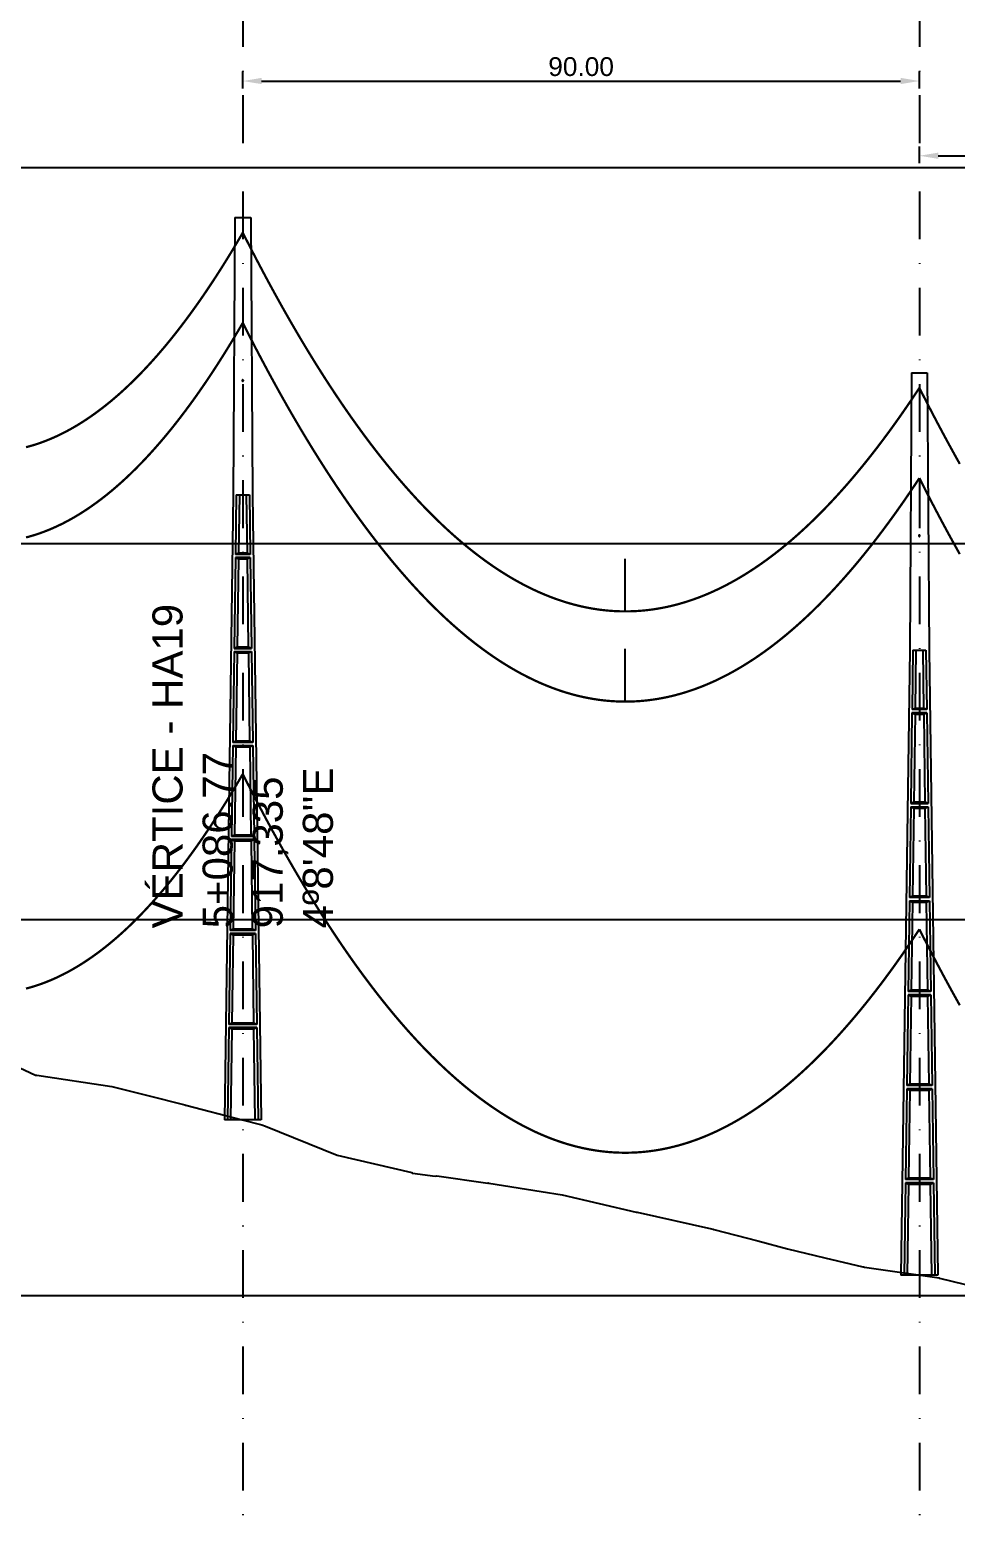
# Model space of a CAD drawing. Header units: metres. Extents: x -121 to 9872, y 3505 to 10721.
# Drawn here: x 5108.5 to 5231.8, y 9121 to 9318.3 of the extents above; entities that cross this region are included whole.
import ezdxf

# ---------------------------------------------------------------- set-up
doc = ezdxf.new("R2010")
doc.units = ezdxf.units.M
doc.header["$PDMODE"] = 2
doc.linetypes.add('DASHDOT', pattern=[25.4, 12.7, -6.35, 0, -6.35])
for name, color, linetype in [('CON-EOL- CA MAGNOLIA', 210, 'Continuous'), ('CON-EOL- PROJEÇÃO', 22, 'Continuous'), ('cotas', 7, 'Continuous'), ('Grade', 9, 'Continuous'), ('Ind.Rot', 8, 'DASHDOT'), ('Modelo_CotaTerreno_Perfil', 7, 'Continuous'), ('Perfil - Texto Geral', 7, 'Continuous'), ('POSTE DT', 7, 'Continuous')]:
    doc.layers.add(name, color=color, linetype=linetype)
doc.styles.add('Arial', font='arial.ttf')
doc.styles.get("Standard").update_dxf_attribs({"font": 'arial.ttf'})
doc.dimstyles.new('ISO-25', dxfattribs={"dimtxt": 2.5, "dimasz": 2.5, "dimexe": 1.25, "dimexo": 0.625, "dimtad": 1, "dimzin": 1, "dimtxsty": 'Standard', "dimcen": 2.5, "dimaunit": 1, "dimadec": 3, "dimazin": 3, "dimtfac": 1, "dimtmove": 0, "dimatfit": 3, "dimfxlon": 1, "dimarcsym": 0})

# ---------------------------------------------------------------- blocks, each defined once
blk = doc.blocks.new('*U1')
at = {"layer": 'POSTE DT', "extrusion": (0, 1, 0)}
for p, q in [((-3.31, 378.23), (-4.05, 262)), ((-3.31, 378.23), (3.31, 378.23)), ((3.31, 378.23), (4.06, 262)), ((-4.05, 262), (-7.72, 0)), ((-4.05, 262), (-4.05, 262)), ((-2.73, 262), (-3.08, 237.05)), ((-2.73, 262), (2.75, 262)), ((-1.42, 262), (-1.77, 237.57)), ((1.43, 262), (1.77, 237.57)), ((2.75, 262), (3.1, 237.05)), ((4.06, 262), (7.72, 0)), ((3.1, 237.05), (-3.08, 237.05)), ((-3.1, 235.74), (-3.63, 197.65)), ((3.11, 235.73), (-3.1, 235.74)), ((-1.8, 235.21), (-2.32, 198.19)), ((1.8, 235.21), (2.32, 198.19)), ((3.11, 235.73), (3.65, 197.65)), ((-3.65, 196.34), (-4.19, 158.25)), ((-2.35, 195.8), (-2.87, 158.8)), ((2.35, 195.8), (2.87, 158.8)), ((3.66, 196.34), (4.2, 158.25)), ((-4.21, 156.94), (-4.74, 118.85)), ((-2.9, 156.39), (-3.42, 119.41)), ((2.91, 156.39), (3.42, 119.41)), ((4.21, 156.94), (4.75, 118.85)), ((4.75, 118.85), (-4.74, 118.85)), ((-4.76, 117.54), (-5.29, 79.45)), ((4.77, 117.54), (-4.76, 117.54)), ((-3.46, 116.98), (-3.97, 80.02)), ((3.46, 116.98), (3.98, 80.02)), ((4.77, 117.54), (5.3, 79.45)), ((-5.31, 78.14), (-5.85, 40.06)), ((5.32, 78.14), (-5.31, 78.14)), ((5.3, 79.45), (-5.29, 79.45)), ((-4.01, 77.57), (-4.53, 40.63)), ((4.01, 77.57), (4.53, 40.63)), ((5.32, 78.14), (5.85, 40.06)), ((-5.86, 38.74), (-6.41, 0)), ((5.87, 38.74), (-5.86, 38.74)), ((5.85, 40.06), (-5.85, 40.06)), ((-4.56, 38.17), (-5.1, 0)), ((4.56, 38.17), (5.1, 0)), ((5.87, 38.74), (6.41, 0)), ((-6.41, 0), (-7.72, 0)), ((-5.1, 0), (-6.41, 0)), ((5.1, 0), (-5.1, 0)), ((6.41, 0), (5.1, 0)), ((7.72, 0), (6.41, 0))]:
    blk.add_line(p, q, dxfattribs=at)
at = {"layer": 'POSTE DT', "ltscale": 3}
for points in [[(-3.65, 196.34), (3.66, 196.34)], [(-3.63, 197.65), (3.65, 197.65)], [(-4.21, 156.94), (4.21, 156.94)], [(4.2, 158.25), (-4.19, 158.25)]]:
    blk.add_lwpolyline(points, dxfattribs=at)
at = {"layer": 'POSTE DT'}
for points, knots in [([(0.25, 309.94), (0.25, 309.93), (0.25, 309.93), (0.25, 309.92), (0.25, 309.91), (0.25, 309.9), (0.25, 309.89), (0.24, 309.85), (0.22, 309.82), (0.19, 309.77), (0.16, 309.74), (0.11, 309.71), (0.08, 309.7), (0.01, 309.68), (-0.02, 309.68), (-0.08, 309.7), (-0.11, 309.71), (-0.16, 309.74), (-0.18, 309.76), (-0.21, 309.8), (-0.22, 309.82), (-0.24, 309.85), (-0.24, 309.87), (-0.25, 309.89), (-0.25, 309.9), (-0.25, 309.92), (-0.25, 309.92), (-0.25, 309.93), (-0.25, 309.94), (-0.25, 309.95), (-0.25, 309.95), (-0.25, 309.96), (-0.25, 309.97), (-0.24, 310), (-0.23, 310.02), (-0.21, 310.07), (-0.2, 310.09), (-0.15, 310.14), (-0.13, 310.15), (-0.07, 310.18), (-0.03, 310.19), (0.03, 310.19), (0.06, 310.18), (0.12, 310.16), (0.14, 310.14), (0.18, 310.11), (0.2, 310.09), (0.21, 310.06), (0.22, 310.05), (0.23, 310.04), (0.24, 310.01), (0.24, 309.99), (0.25, 309.97), (0.25, 309.96), (0.25, 309.95), (0.25, 309.94), (0.25, 309.94), (0.25, 309.94), (0.25, 309.94)], [-54.728303, -54.728303, -54.728303, -54.728303, -54.309038, -54.309038, -53.647169, -53.647169, -52.532885, -52.532885, -48.86224, -48.86224, -45.282765, -45.282765, -41.52867, -41.52867, -37.867486, -37.867486, -34.454589, -34.454589, -31.301423, -31.301423, -28.48103, -28.48103, -26.961755, -26.961755, -25.7544, -25.7544, -25.136228, -25.136228, -24.64409, -24.64409, -24.094201, -24.094201, -23.191199, -23.191199, -20.494482, -20.494482, -17.342863, -17.342863, -13.645538, -13.645538, -9.835989, -9.835989, -6.296781, -6.296781, -3.005029, -3.005029, 0, 0, 0, 1.527594, 1.527594, 3.697216, 3.697216, 4.489727, 4.489727, 5.01438, 5.01438, 5.095313, 5.095313, 5.095313, 5.095313]), ([(-1.77, 237.57), (-1.99, 237.49), (-2.21, 237.4), (-2.64, 237.22), (-2.86, 237.14), (-3.08, 237.05)], [0, 0, 0, 0, 56.660495, 56.660495, 113.412826, 113.412826, 113.412826, 113.412826]), ([(1.77, 237.57), (1.18, 237.57), (0.59, 237.57), (-0.59, 237.57), (-1.18, 237.57), (-1.77, 237.57)], [0, 0, 0, 0, 67.306894, 67.306894, 134.614447, 134.614447, 134.614447, 134.614447]), ([(3.1, 237.05), (2.87, 237.14), (2.65, 237.23), (2.21, 237.4), (1.99, 237.49), (1.77, 237.57)], [0, 0, 0, 0, 56.738948, 56.738948, 113.38731, 113.38731, 113.38731, 113.38731]), ([(-3.1, 235.74), (-2.88, 235.65), (-2.67, 235.56), (-2.23, 235.39), (-2.02, 235.3), (-1.8, 235.21)], [0.055576, 0.055576, 0.055576, 0.055576, 56.767409, 56.767409, 113.50757, 113.50757, 113.50757, 113.50757]), ([(-1.8, 235.21), (-1.2, 235.21), (-0.6, 235.21), (0.6, 235.21), (1.2, 235.21), (1.8, 235.21)], [0, 0, 0, 0, 68.567797, 68.567797, 137.136247, 137.136247, 137.136247, 137.136247]), ([(1.8, 235.21), (2.02, 235.3), (2.24, 235.38), (2.68, 235.56), (2.89, 235.65), (3.11, 235.73)], [0, 0, 0, 0, 56.845349, 56.845349, 113.599799, 113.599799, 113.599799, 113.599799]), ([(-3.65, 196.34), (-3.43, 196.25), (-3.22, 196.16), (-2.78, 195.98), (-2.57, 195.89), (-2.35, 195.8)], [0.054307, 0.054307, 0.054307, 0.054307, 63.527131, 63.527131, 127.063246, 127.063246, 127.063246, 127.063246]), ([(-2.32, 198.19), (-2.54, 198.1), (-2.76, 198.01), (-3.2, 197.83), (-3.41, 197.74), (-3.63, 197.65)], [0, 0, 0, 0, 63.412073, 63.412073, 126.777421, 126.777421, 126.777421, 126.777421]), ([(-2.35, 195.8), (-1.57, 195.8), (-0.78, 195.8), (0.79, 195.8), (1.57, 195.8), (2.35, 195.8)], [0, 0, 0, 0, 89.585713, 89.585713, 179.17191, 179.17191, 179.17191, 179.17191]), ([(2.32, 198.19), (1.55, 198.19), (0.77, 198.19), (-0.77, 198.19), (-1.55, 198.19), (-2.32, 198.19)], [0, 0, 0, 0, 88.31008, 88.31008, 176.620652, 176.620652, 176.620652, 176.620652]), ([(3.65, 197.65), (3.43, 197.74), (3.2, 197.83), (2.76, 198.01), (2.54, 198.1), (2.32, 198.19)], [0, 0, 0, 0, 63.488119, 63.488119, 126.880939, 126.880939, 126.880939, 126.880939]), ([(2.35, 195.8), (2.57, 195.89), (2.79, 195.98), (3.23, 196.16), (3.45, 196.25), (3.66, 196.34)], [0, 0, 0, 0, 63.60246, 63.60246, 127.109696, 127.109696, 127.109696, 127.109696]), ([(-4.21, 156.94), (-3.99, 156.85), (-3.77, 156.75), (-3.34, 156.57), (-3.12, 156.48), (-2.9, 156.39)], [0.053423, 0.053423, 0.053423, 0.053423, 70.429742, 70.429742, 140.90167, 140.90167, 140.90167, 140.90167]), ([(-2.87, 158.8), (-3.09, 158.71), (-3.31, 158.62), (-3.75, 158.43), (-3.97, 158.34), (-4.19, 158.25)], [0, 0, 0, 0, 70.301707, 70.301707, 140.590947, 140.590947, 140.590947, 140.590947]), ([(-2.9, 156.39), (-1.94, 156.39), (-0.97, 156.39), (0.97, 156.39), (1.94, 156.39), (2.91, 156.39)], [0, 0, 0, 0, 110.60219, 110.60219, 221.20473, 221.20473, 221.20473, 221.20473]), ([(2.87, 158.8), (1.92, 158.8), (0.96, 158.8), (-0.96, 158.8), (-1.91, 158.8), (-2.87, 158.8)], [0, 0, 0, 0, 109.314454, 109.314454, 218.629264, 218.629264, 218.629264, 218.629264]), ([(4.2, 158.25), (3.98, 158.34), (3.76, 158.44), (3.31, 158.62), (3.09, 158.71), (2.87, 158.8)], [0, 0, 0, 0, 70.379198, 70.379198, 140.659718, 140.659718, 140.659718, 140.659718]), ([(2.91, 156.39), (3.12, 156.48), (3.34, 156.57), (3.78, 156.75), (4, 156.85), (4.21, 156.94)], [0, 0, 0, 0, 70.506649, 70.506649, 140.914701, 140.914701, 140.914701, 140.914701]), ([(-3.42, 119.41), (-3.64, 119.32), (-3.86, 119.23), (-4.3, 119.04), (-4.52, 118.95), (-4.74, 118.85)], [0, 0, 0, 0, 77.299547, 77.299547, 154.618634, 154.618634, 154.618634, 154.618634]), ([(3.42, 119.41), (2.28, 119.41), (1.14, 119.41), (-1.14, 119.41), (-2.28, 119.41), (-3.42, 119.41)], [0, 0, 0, 0, 130.319901, 130.319901, 260.640046, 260.640046, 260.640046, 260.640046]), ([(4.75, 118.85), (4.53, 118.95), (4.31, 119.04), (3.87, 119.23), (3.64, 119.32), (3.42, 119.41)], [0, 0, 0, 0, 77.381597, 77.381597, 154.66183, 154.66183, 154.66183, 154.66183]), ([(-4.76, 117.54), (-4.54, 117.45), (-4.32, 117.35), (-3.89, 117.17), (-3.67, 117.07), (-3.46, 116.98)], [0.052784, 0.052784, 0.052784, 0.052784, 77.438432, 77.438432, 154.950301, 154.950301, 154.950301, 154.950301]), ([(-3.46, 116.98), (-2.3, 116.98), (-1.15, 116.98), (1.15, 116.98), (2.31, 116.98), (3.46, 116.98)], [0, 0, 0, 0, 131.617604, 131.617604, 263.235447, 263.235447, 263.235447, 263.235447]), ([(3.46, 116.98), (3.68, 117.07), (3.89, 117.17), (4.33, 117.35), (4.55, 117.45), (4.77, 117.54)], [0, 0, 0, 0, 77.520013, 77.520013, 154.938747, 154.938747, 154.938747, 154.938747]), ([(-5.31, 78.14), (-5.09, 78.05), (-4.88, 77.95), (-4.44, 77.76), (-4.23, 77.67), (-4.01, 77.57)], [0.052308, 0.052308, 0.052308, 0.052308, 84.527725, 84.527725, 169.158824, 169.158824, 169.158824, 169.158824]), ([(-3.97, 80.02), (-4.19, 79.93), (-4.41, 79.83), (-4.85, 79.64), (-5.07, 79.55), (-5.29, 79.45)], [0, 0, 0, 0, 84.379671, 84.379671, 168.809376, 168.809376, 168.809376, 168.809376]), ([(-4.01, 77.57), (-2.67, 77.57), (-1.34, 77.57), (1.34, 77.57), (2.67, 77.57), (4.01, 77.57)], [0, 0, 0, 0, 152.632212, 152.632212, 305.264569, 305.264569, 305.264569, 305.264569]), ([(3.98, 80.02), (2.65, 80.02), (1.33, 80.02), (-1.32, 80.02), (-2.65, 80.02), (-3.97, 80.02)], [0, 0, 0, 0, 151.326157, 151.326157, 302.652465, 302.652465, 302.652465, 302.652465]), ([(5.3, 79.45), (5.08, 79.55), (4.86, 79.64), (4.42, 79.83), (4.2, 79.93), (3.98, 80.02)], [0, 0, 0, 0, 84.46863, 84.46863, 168.833721, 168.833721, 168.833721, 168.833721]), ([(4.01, 77.57), (4.23, 77.67), (4.45, 77.76), (4.88, 77.95), (5.1, 78.05), (5.32, 78.14)], [0, 0, 0, 0, 84.616316, 84.616316, 169.129178, 169.129178, 169.129178, 169.129178]), ([(-5.86, 38.74), (-5.65, 38.65), (-5.43, 38.55), (-5, 38.36), (-4.78, 38.26), (-4.56, 38.17)], [0.026524, 0.026524, 0.026524, 0.026524, 91.679563, 91.679563, 183.466041, 183.466041, 183.466041, 183.466041]), ([(-4.53, 40.63), (-4.75, 40.53), (-4.97, 40.44), (-5.41, 40.25), (-5.63, 40.15), (-5.85, 40.06)], [0, 0, 0, 0, 91.523648, 91.523648, 183.126775, 183.126775, 183.126775, 183.126775]), ([(-4.56, 38.17), (-3.04, 38.17), (-1.52, 38.17), (1.52, 38.17), (3.04, 38.17), (4.56, 38.17)], [0, 0, 0, 0, 173.646192, 173.646192, 347.292451, 347.292451, 347.292451, 347.292451]), ([(4.53, 40.63), (3.02, 40.63), (1.51, 40.63), (-1.51, 40.63), (-3.02, 40.63), (-4.53, 40.63)], [0, 0, 0, 0, 172.33304, 172.33304, 344.666151, 344.666151, 344.666151, 344.666151]), ([(5.85, 40.06), (5.63, 40.15), (5.41, 40.25), (4.97, 40.44), (4.75, 40.53), (4.53, 40.63)], [0, 0, 0, 0, 91.621326, 91.621326, 183.137324, 183.137324, 183.137324, 183.137324]), ([(4.56, 38.17), (4.78, 38.26), (5, 38.36), (5.43, 38.55), (5.65, 38.65), (5.87, 38.74)], [0, 0, 0, 0, 91.776928, 91.776928, 183.448614, 183.448614, 183.448614, 183.448614])]:
    blk.add_open_spline(points, degree=3, knots=knots, dxfattribs=at)
blk = doc.blocks.new('*D106')
at = {"layer": 'cotas', "color": 0, "lineweight": -2, "transparency": 16777216}
for p, q in [((5060.59, 9340.03), (5060.59, 9342.28)), ((5136.85, 9340.03), (5136.85, 9342.28)), ((5063.09, 9341.03), (5134.35, 9341.03))]:
    blk.add_line(p, q, dxfattribs=at)
at = {"layer": 'cotas', "color": 0, "transparency": 16777216}
for points in [[(5063.09, 9341.44), (5063.09, 9340.61), (5060.59, 9341.03)], [(5134.35, 9341.44), (5134.35, 9340.61), (5136.85, 9341.03)]]:
    blk.add_solid(points, dxfattribs=at)
at = {"layer": 'Defpoints', "color": 0, "transparency": 16777216}
for p in [(5136.85, 9341.03), (5060.59, 9309.85), (5136.85, 9293.33)]:
    blk.add_point(p, dxfattribs=at)
at = {"layer": 'cotas', "color": 0, "transparency": 16777216, "insert": (5098.72, 9342.93), "char_height": 2.5, "attachment_point": 5}
blk.add_mtext('76.25', dxfattribs=at)
blk = doc.blocks.new('*D107')
at = {"layer": 'cotas', "color": 0, "lineweight": -2, "transparency": 16777216}
for p, q in [((5136.85, 9310.5), (5136.85, 9312.75)), ((5226.85, 9310.5), (5226.85, 9312.75)), ((5139.35, 9311.5), (5224.35, 9311.5))]:
    blk.add_line(p, q, dxfattribs=at)
at = {"layer": 'cotas', "color": 0, "transparency": 16777216}
for points in [[(5139.35, 9311.92), (5139.35, 9311.09), (5136.85, 9311.5)], [(5224.35, 9311.92), (5224.35, 9311.09), (5226.85, 9311.5)]]:
    blk.add_solid(points, dxfattribs=at)
at = {"layer": 'Defpoints', "color": 0, "transparency": 16777216}
for p in [(5226.85, 9311.5), (5136.85, 9293.33), (5226.85, 9272.69)]:
    blk.add_point(p, dxfattribs=at)
at = {"layer": 'cotas', "color": 0, "transparency": 16777216, "insert": (5181.85, 9313.4), "char_height": 2.5, "attachment_point": 5}
blk.add_mtext('90.00', dxfattribs=at)
blk = doc.blocks.new('*D108')
at = {"layer": 'cotas', "color": 0, "lineweight": -2, "transparency": 16777216}
for p, q in [((5226.85, 9300.56), (5226.85, 9302.81)), ((5316.85, 9300.56), (5316.85, 9302.81)), ((5229.35, 9301.56), (5314.35, 9301.56))]:
    blk.add_line(p, q, dxfattribs=at)
at = {"layer": 'cotas', "color": 0, "transparency": 16777216}
for points in [[(5229.35, 9301.98), (5229.35, 9301.15), (5226.85, 9301.56)], [(5314.35, 9301.98), (5314.35, 9301.15), (5316.85, 9301.56)]]:
    blk.add_solid(points, dxfattribs=at)
at = {"layer": 'Defpoints', "color": 0, "transparency": 16777216}
for p in [(5316.85, 9301.56), (5226.85, 9272.69), (5316.85, 9251.88)]:
    blk.add_point(p, dxfattribs=at)
at = {"layer": 'cotas', "color": 0, "transparency": 16777216, "insert": (5271.85, 9303.46), "char_height": 2.5, "attachment_point": 5}
blk.add_mtext('90.00', dxfattribs=at)

msp = doc.modelspace()

# ---------------------------------------------------------------- linework, layer by layer
at = {"layer": 'CON-EOL- CA MAGNOLIA'}
for p, q in [((5187.731, 9240.965), (5187.731, 9247.966)), ((5187.731, 9228.966), (5187.731, 9235.966)), ((5187.731, 9228.965), (5187.731, 9235.965))]:
    msp.add_line(p, q, dxfattribs=at)
at = {"layer": 'CON-EOL- CA MAGNOLIA', "const_width": 0.3}
for points in [[(5108.016, 9262.799), (5108.395, 9262.9), (5108.775, 9263.008), (5109.154, 9263.124), (5109.533, 9263.246), (5109.913, 9263.376), (5110.292, 9263.514), (5110.672, 9263.658), (5111.051, 9263.81), (5111.43, 9263.969), (5111.81, 9264.136), (5112.189, 9264.31), (5112.568, 9264.491), (5112.948, 9264.679), (5113.327, 9264.875), (5113.707, 9265.078), (5114.086, 9265.289), (5114.465, 9265.506), (5114.845, 9265.731), (5115.224, 9265.963), (5115.603, 9266.203), (5115.983, 9266.45), (5116.362, 9266.704), (5116.741, 9266.966), (5117.121, 9267.235), (5117.5, 9267.511), (5117.88, 9267.794), (5118.259, 9268.085), (5118.638, 9268.383), (5119.018, 9268.689), (5119.397, 9269.001), (5119.776, 9269.322), (5120.156, 9269.649), (5120.535, 9269.984), (5120.915, 9270.326), (5121.294, 9270.675), (5121.673, 9271.032), (5122.053, 9271.396), (5122.432, 9271.767), (5122.811, 9272.146), (5123.191, 9272.532), (5123.57, 9272.926), (5123.949, 9273.326), (5124.329, 9273.735), (5124.708, 9274.15), (5125.088, 9274.573), (5125.467, 9275.003), (5125.846, 9275.44), (5126.226, 9275.885), (5126.605, 9276.337), (5126.984, 9276.797), (5127.364, 9277.264), (5127.743, 9277.738), (5128.123, 9278.219), (5128.502, 9278.708), (5128.881, 9279.204), (5129.261, 9279.708), (5129.64, 9280.219), (5130.019, 9280.738), (5130.399, 9281.263), (5130.778, 9281.796), (5131.157, 9282.337), (5131.537, 9282.885), (5131.916, 9283.44), (5132.296, 9284.003), (5132.675, 9284.573), (5133.054, 9285.15), (5133.434, 9285.735), (5133.813, 9286.327), (5134.192, 9286.926), (5134.572, 9287.533), (5134.951, 9288.147), (5135.331, 9288.769), (5135.71, 9289.398), (5136.089, 9290.035), (5136.469, 9290.679), (5136.848, 9291.33)], [(5136.848, 9291.33), (5137.296, 9290.445), (5137.744, 9289.567), (5138.191, 9288.698), (5138.639, 9287.836), (5139.087, 9286.983), (5139.535, 9286.137), (5139.982, 9285.299), (5140.43, 9284.469), (5140.878, 9283.647), (5141.326, 9282.833), (5141.773, 9282.027), (5142.221, 9281.229), (5142.669, 9280.438), (5143.117, 9279.656), (5143.564, 9278.881), (5144.012, 9278.115), (5144.46, 9277.356), (5144.908, 9276.605), (5145.355, 9275.862), (5145.803, 9275.127), (5146.251, 9274.399), (5146.699, 9273.68), (5147.147, 9272.968), (5147.594, 9272.265), (5148.042, 9271.569), (5148.49, 9270.881), (5148.938, 9270.201), (5149.385, 9269.529), (5149.833, 9268.864), (5150.281, 9268.208), (5150.729, 9267.559), (5151.176, 9266.918), (5151.624, 9266.285), (5152.072, 9265.66), (5152.52, 9265.043), (5152.967, 9264.434), (5153.415, 9263.832), (5153.863, 9263.238), (5154.311, 9262.653), (5154.758, 9262.075), (5155.206, 9261.504), (5155.654, 9260.942), (5156.102, 9260.388), (5156.549, 9259.841), (5156.997, 9259.302), (5157.445, 9258.771), (5157.893, 9258.248), (5158.341, 9257.733), (5158.788, 9257.225), (5159.236, 9256.725), (5159.684, 9256.234), (5160.132, 9255.749), (5160.579, 9255.273), (5161.027, 9254.805), (5161.475, 9254.344), (5161.923, 9253.891), (5162.37, 9253.446), (5162.818, 9253.009), (5163.266, 9252.58), (5163.714, 9252.158), (5164.161, 9251.745), (5164.609, 9251.339), (5165.057, 9250.941), (5165.505, 9250.55), (5165.952, 9250.168), (5166.4, 9249.793), (5166.848, 9249.426), (5167.296, 9249.067), (5167.744, 9248.716), (5168.191, 9248.372), (5168.639, 9248.037), (5169.087, 9247.709), (5169.535, 9247.388), (5169.982, 9247.076), (5170.43, 9246.772), (5170.878, 9246.475), (5171.326, 9246.186), (5171.773, 9245.905), (5172.221, 9245.631), (5172.669, 9245.366), (5173.117, 9245.108), (5173.564, 9244.858), (5174.012, 9244.616), (5174.46, 9244.381), (5174.908, 9244.155), (5175.355, 9243.936), (5175.803, 9243.725), (5176.251, 9243.521), (5176.699, 9243.326), (5177.147, 9243.138), (5177.594, 9242.958), (5178.042, 9242.786), (5178.49, 9242.622), (5178.938, 9242.465), (5179.385, 9242.316), (5179.833, 9242.175), (5180.281, 9242.042), (5180.729, 9241.916), (5181.176, 9241.799), (5181.624, 9241.689), (5182.072, 9241.586), (5182.52, 9241.492), (5182.967, 9241.406), (5183.415, 9241.327), (5183.863, 9241.256), (5184.311, 9241.192), (5184.758, 9241.137), (5185.206, 9241.089), (5185.654, 9241.049), (5186.102, 9241.017), (5186.549, 9240.993), (5186.997, 9240.976), (5187.445, 9240.967), (5187.893, 9240.966), (5188.341, 9240.973), (5188.788, 9240.987), (5189.236, 9241.009), (5189.684, 9241.039), (5190.132, 9241.077), (5190.579, 9241.123), (5191.027, 9241.176), (5191.475, 9241.237), (5191.923, 9241.306), (5192.37, 9241.383), (5192.818, 9241.467), (5193.266, 9241.559), (5193.714, 9241.659), (5194.161, 9241.767), (5194.609, 9241.883), (5195.057, 9242.006), (5195.505, 9242.137), (5195.952, 9242.276), (5196.4, 9242.423), (5196.848, 9242.577), (5197.296, 9242.739), (5197.744, 9242.909), (5198.191, 9243.087), (5198.639, 9243.273), (5199.087, 9243.466), (5199.535, 9243.667), (5199.982, 9243.876), (5200.43, 9244.093), (5200.878, 9244.317), (5201.326, 9244.549), (5201.773, 9244.79), (5202.221, 9245.037), (5202.669, 9245.293), (5203.117, 9245.556), (5203.564, 9245.827), (5204.012, 9246.107), (5204.46, 9246.393), (5204.908, 9246.688), (5205.355, 9246.99), (5205.803, 9247.3), (5206.251, 9247.618), (5206.699, 9247.944), (5207.147, 9248.278), (5207.594, 9248.619), (5208.042, 9248.968), (5208.49, 9249.325), (5208.938, 9249.69), (5209.385, 9250.062), (5209.833, 9250.442), (5210.281, 9250.831), (5210.729, 9251.227), (5211.176, 9251.63), (5211.624, 9252.042), (5212.072, 9252.461), (5212.52, 9252.888), (5212.967, 9253.323), (5213.415, 9253.766), (5213.863, 9254.217), (5214.311, 9254.675), (5214.758, 9255.141), (5215.206, 9255.616), (5215.654, 9256.097), (5216.102, 9256.587), (5216.549, 9257.085), (5216.997, 9257.59), (5217.445, 9258.103), (5217.893, 9258.624), (5218.341, 9259.153), (5218.788, 9259.69), (5219.236, 9260.234), (5219.684, 9260.786), (5220.132, 9261.346), (5220.579, 9261.915), (5221.027, 9262.49), (5221.475, 9263.074), (5221.923, 9263.665), (5222.37, 9264.265), (5222.818, 9264.872), (5223.266, 9265.487), (5223.714, 9266.11), (5224.161, 9266.741), (5224.609, 9267.379), (5225.057, 9268.026), (5225.505, 9268.68), (5225.952, 9269.342), (5226.4, 9270.012), (5226.848, 9270.69)], [(5108.016, 9250.799), (5108.395, 9250.9), (5108.775, 9251.008), (5109.154, 9251.124), (5109.533, 9251.246), (5109.913, 9251.376), (5110.292, 9251.514), (5110.672, 9251.658), (5111.051, 9251.81), (5111.43, 9251.969), (5111.81, 9252.136), (5112.189, 9252.31), (5112.568, 9252.491), (5112.948, 9252.679), (5113.327, 9252.875), (5113.707, 9253.078), (5114.086, 9253.289), (5114.465, 9253.506), (5114.845, 9253.731), (5115.224, 9253.963), (5115.603, 9254.203), (5115.983, 9254.45), (5116.362, 9254.704), (5116.741, 9254.966), (5117.121, 9255.235), (5117.5, 9255.511), (5117.88, 9255.794), (5118.259, 9256.085), (5118.638, 9256.383), (5119.018, 9256.689), (5119.397, 9257.001), (5119.776, 9257.322), (5120.156, 9257.649), (5120.535, 9257.984), (5120.915, 9258.326), (5121.294, 9258.675), (5121.673, 9259.032), (5122.053, 9259.396), (5122.432, 9259.767), (5122.811, 9260.146), (5123.191, 9260.532), (5123.57, 9260.926), (5123.949, 9261.326), (5124.329, 9261.734), (5124.708, 9262.15), (5125.088, 9262.573), (5125.467, 9263.003), (5125.846, 9263.44), (5126.226, 9263.885), (5126.605, 9264.337), (5126.984, 9264.797), (5127.364, 9265.264), (5127.743, 9265.738), (5128.123, 9266.219), (5128.502, 9266.708), (5128.881, 9267.205), (5129.261, 9267.708), (5129.64, 9268.219), (5130.019, 9268.738), (5130.399, 9269.263), (5130.778, 9269.796), (5131.157, 9270.337), (5131.537, 9270.885), (5131.916, 9271.44), (5132.296, 9272.003), (5132.675, 9272.573), (5133.054, 9273.15), (5133.434, 9273.735), (5133.813, 9274.327), (5134.192, 9274.926), (5134.572, 9275.533), (5134.951, 9276.148), (5135.331, 9276.769), (5135.71, 9277.398), (5136.089, 9278.035), (5136.469, 9278.679), (5136.848, 9279.33)], [(5108.016, 9250.799), (5108.395, 9250.9), (5108.775, 9251.008), (5109.154, 9251.124), (5109.533, 9251.246), (5109.913, 9251.376), (5110.292, 9251.514), (5110.672, 9251.658), (5111.051, 9251.81), (5111.43, 9251.969), (5111.81, 9252.136), (5112.189, 9252.31), (5112.568, 9252.491), (5112.948, 9252.679), (5113.327, 9252.875), (5113.707, 9253.078), (5114.086, 9253.289), (5114.465, 9253.506), (5114.845, 9253.731), (5115.224, 9253.963), (5115.603, 9254.203), (5115.983, 9254.45), (5116.362, 9254.704), (5116.741, 9254.966), (5117.121, 9255.235), (5117.5, 9255.511), (5117.88, 9255.794), (5118.259, 9256.085), (5118.638, 9256.383), (5119.018, 9256.689), (5119.397, 9257.001), (5119.776, 9257.322), (5120.156, 9257.649), (5120.535, 9257.984), (5120.915, 9258.326), (5121.294, 9258.675), (5121.673, 9259.032), (5122.053, 9259.396), (5122.432, 9259.767), (5122.811, 9260.146), (5123.191, 9260.532), (5123.57, 9260.926), (5123.949, 9261.326), (5124.329, 9261.735), (5124.708, 9262.15), (5125.088, 9262.573), (5125.467, 9263.003), (5125.846, 9263.44), (5126.226, 9263.885), (5126.605, 9264.337), (5126.984, 9264.797), (5127.364, 9265.264), (5127.743, 9265.738), (5128.123, 9266.219), (5128.502, 9266.708), (5128.881, 9267.204), (5129.261, 9267.708), (5129.64, 9268.219), (5130.019, 9268.738), (5130.399, 9269.263), (5130.778, 9269.796), (5131.157, 9270.337), (5131.537, 9270.885), (5131.916, 9271.44), (5132.296, 9272.003), (5132.675, 9272.573), (5133.054, 9273.15), (5133.434, 9273.735), (5133.813, 9274.327), (5134.192, 9274.926), (5134.572, 9275.533), (5134.951, 9276.147), (5135.331, 9276.769), (5135.71, 9277.398), (5136.089, 9278.035), (5136.469, 9278.679), (5136.848, 9279.33)], [(5136.848, 9279.33), (5137.296, 9278.445), (5137.744, 9277.567), (5138.191, 9276.698), (5138.639, 9275.836), (5139.087, 9274.983), (5139.535, 9274.137), (5139.982, 9273.299), (5140.43, 9272.469), (5140.878, 9271.647), (5141.326, 9270.833), (5141.773, 9270.027), (5142.221, 9269.229), (5142.669, 9268.438), (5143.117, 9267.656), (5143.564, 9266.881), (5144.012, 9266.115), (5144.46, 9265.356), (5144.908, 9264.605), (5145.355, 9263.862), (5145.803, 9263.127), (5146.251, 9262.399), (5146.699, 9261.68), (5147.147, 9260.968), (5147.594, 9260.265), (5148.042, 9259.569), (5148.49, 9258.881), (5148.938, 9258.201), (5149.385, 9257.529), (5149.833, 9256.864), (5150.281, 9256.208), (5150.729, 9255.559), (5151.176, 9254.918), (5151.624, 9254.285), (5152.072, 9253.66), (5152.52, 9253.043), (5152.967, 9252.434), (5153.415, 9251.832), (5153.863, 9251.239), (5154.311, 9250.653), (5154.758, 9250.075), (5155.206, 9249.504), (5155.654, 9248.942), (5156.102, 9248.388), (5156.549, 9247.841), (5156.997, 9247.302), (5157.445, 9246.771), (5157.893, 9246.248), (5158.341, 9245.733), (5158.788, 9245.225), (5159.236, 9244.725), (5159.684, 9244.234), (5160.132, 9243.749), (5160.579, 9243.273), (5161.027, 9242.805), (5161.475, 9242.344), (5161.923, 9241.891), (5162.37, 9241.446), (5162.818, 9241.009), (5163.266, 9240.58), (5163.714, 9240.158), (5164.161, 9239.745), (5164.609, 9239.339), (5165.057, 9238.941), (5165.505, 9238.55), (5165.952, 9238.168), (5166.4, 9237.793), (5166.848, 9237.426), (5167.296, 9237.067), (5167.744, 9236.716), (5168.191, 9236.372), (5168.639, 9236.037), (5169.087, 9235.709), (5169.535, 9235.388), (5169.982, 9235.076), (5170.43, 9234.772), (5170.878, 9234.475), (5171.326, 9234.186), (5171.773, 9233.905), (5172.221, 9233.631), (5172.669, 9233.366), (5173.117, 9233.108), (5173.564, 9232.858), (5174.012, 9232.616), (5174.46, 9232.381), (5174.908, 9232.155), (5175.355, 9231.936), (5175.803, 9231.725), (5176.251, 9231.521), (5176.699, 9231.326), (5177.147, 9231.138), (5177.594, 9230.958), (5178.042, 9230.786), (5178.49, 9230.622), (5178.938, 9230.465), (5179.385, 9230.316), (5179.833, 9230.175), (5180.281, 9230.042), (5180.729, 9229.916), (5181.176, 9229.799), (5181.624, 9229.689), (5182.072, 9229.587), (5182.52, 9229.492), (5182.967, 9229.406), (5183.415, 9229.327), (5183.863, 9229.256), (5184.311, 9229.192), (5184.758, 9229.137), (5185.206, 9229.089), (5185.654, 9229.049), (5186.102, 9229.017), (5186.549, 9228.993), (5186.997, 9228.976), (5187.445, 9228.967), (5187.893, 9228.966), (5188.341, 9228.973), (5188.788, 9228.987), (5189.236, 9229.009), (5189.684, 9229.039), (5190.132, 9229.077), (5190.579, 9229.123), (5191.027, 9229.176), (5191.475, 9229.237), (5191.923, 9229.306), (5192.37, 9229.383), (5192.818, 9229.467), (5193.266, 9229.559), (5193.714, 9229.659), (5194.161, 9229.767), (5194.609, 9229.883), (5195.057, 9230.006), (5195.505, 9230.137), (5195.952, 9230.276), (5196.4, 9230.423), (5196.848, 9230.577), (5197.296, 9230.739), (5197.744, 9230.909), (5198.191, 9231.087), (5198.639, 9231.273), (5199.087, 9231.466), (5199.535, 9231.667), (5199.982, 9231.876), (5200.43, 9232.093), (5200.878, 9232.317), (5201.326, 9232.549), (5201.773, 9232.789), (5202.221, 9233.037), (5202.669, 9233.293), (5203.117, 9233.556), (5203.564, 9233.828), (5204.012, 9234.107), (5204.46, 9234.393), (5204.908, 9234.688), (5205.355, 9234.99), (5205.803, 9235.3), (5206.251, 9235.618), (5206.699, 9235.944), (5207.147, 9236.278), (5207.594, 9236.619), (5208.042, 9236.968), (5208.49, 9237.325), (5208.938, 9237.69), (5209.385, 9238.062), (5209.833, 9238.443), (5210.281, 9238.831), (5210.729, 9239.227), (5211.176, 9239.63), (5211.624, 9240.042), (5212.072, 9240.461), (5212.52, 9240.888), (5212.967, 9241.323), (5213.415, 9241.766), (5213.863, 9242.217), (5214.311, 9242.675), (5214.758, 9243.141), (5215.206, 9243.616), (5215.654, 9244.097), (5216.102, 9244.587), (5216.549, 9245.085), (5216.997, 9245.59), (5217.445, 9246.103), (5217.893, 9246.624), (5218.341, 9247.153), (5218.788, 9247.69), (5219.236, 9248.234), (5219.684, 9248.786), (5220.132, 9249.346), (5220.579, 9249.914), (5221.027, 9250.49), (5221.475, 9251.074), (5221.923, 9251.665), (5222.37, 9252.265), (5222.818, 9252.872), (5223.266, 9253.487), (5223.714, 9254.11), (5224.161, 9254.741), (5224.609, 9255.379), (5225.057, 9256.026), (5225.505, 9256.68), (5225.952, 9257.342), (5226.4, 9258.012), (5226.848, 9258.69)], [(5136.848, 9279.33), (5137.296, 9278.445), (5137.744, 9277.567), (5138.191, 9276.698), (5138.639, 9275.836), (5139.087, 9274.983), (5139.535, 9274.137), (5139.982, 9273.299), (5140.43, 9272.469), (5140.878, 9271.647), (5141.326, 9270.833), (5141.773, 9270.027), (5142.221, 9269.229), (5142.669, 9268.438), (5143.117, 9267.656), (5143.564, 9266.881), (5144.012, 9266.115), (5144.46, 9265.356), (5144.908, 9264.605), (5145.355, 9263.862), (5145.803, 9263.127), (5146.251, 9262.399), (5146.699, 9261.68), (5147.147, 9260.968), (5147.594, 9260.265), (5148.042, 9259.569), (5148.49, 9258.881), (5148.938, 9258.201), (5149.385, 9257.529), (5149.833, 9256.864), (5150.281, 9256.208), (5150.729, 9255.559), (5151.176, 9254.918), (5151.624, 9254.285), (5152.072, 9253.66), (5152.52, 9253.043), (5152.967, 9252.434), (5153.415, 9251.832), (5153.863, 9251.238), (5154.311, 9250.653), (5154.758, 9250.075), (5155.206, 9249.504), (5155.654, 9248.942), (5156.102, 9248.388), (5156.549, 9247.841), (5156.997, 9247.302), (5157.445, 9246.771), (5157.893, 9246.248), (5158.341, 9245.733), (5158.788, 9245.225), (5159.236, 9244.725), (5159.684, 9244.233), (5160.132, 9243.749), (5160.579, 9243.273), (5161.027, 9242.805), (5161.475, 9242.344), (5161.923, 9241.891), (5162.37, 9241.446), (5162.818, 9241.009), (5163.266, 9240.58), (5163.714, 9240.158), (5164.161, 9239.745), (5164.609, 9239.339), (5165.057, 9238.941), (5165.505, 9238.55), (5165.952, 9238.168), (5166.4, 9237.793), (5166.848, 9237.426), (5167.296, 9237.067), (5167.744, 9236.716), (5168.191, 9236.372), (5168.639, 9236.037), (5169.087, 9235.709), (5169.535, 9235.388), (5169.982, 9235.076), (5170.43, 9234.772), (5170.878, 9234.475), (5171.326, 9234.186), (5171.773, 9233.905), (5172.221, 9233.631), (5172.669, 9233.366), (5173.117, 9233.108), (5173.564, 9232.858), (5174.012, 9232.616), (5174.46, 9232.381), (5174.908, 9232.155), (5175.355, 9231.936), (5175.803, 9231.725), (5176.251, 9231.521), (5176.699, 9231.326), (5177.147, 9231.138), (5177.594, 9230.958), (5178.042, 9230.786), (5178.49, 9230.622), (5178.938, 9230.465), (5179.385, 9230.316), (5179.833, 9230.175), (5180.281, 9230.042), (5180.729, 9229.916), (5181.176, 9229.799), (5181.624, 9229.689), (5182.072, 9229.586), (5182.52, 9229.492), (5182.967, 9229.406), (5183.415, 9229.327), (5183.863, 9229.256), (5184.311, 9229.192), (5184.758, 9229.137), (5185.206, 9229.089), (5185.654, 9229.049), (5186.102, 9229.017), (5186.549, 9228.993), (5186.997, 9228.976), (5187.445, 9228.967), (5187.893, 9228.966), (5188.341, 9228.973), (5188.788, 9228.987), (5189.236, 9229.009), (5189.684, 9229.039), (5190.132, 9229.077), (5190.579, 9229.123), (5191.027, 9229.176), (5191.475, 9229.237), (5191.923, 9229.306), (5192.37, 9229.383), (5192.818, 9229.467), (5193.266, 9229.559), (5193.714, 9229.659), (5194.161, 9229.767), (5194.609, 9229.883), (5195.057, 9230.006), (5195.505, 9230.137), (5195.952, 9230.276), (5196.4, 9230.423), (5196.848, 9230.577), (5197.296, 9230.739), (5197.744, 9230.909), (5198.191, 9231.087), (5198.639, 9231.273), (5199.087, 9231.466), (5199.535, 9231.667), (5199.982, 9231.876), (5200.43, 9232.093), (5200.878, 9232.317), (5201.326, 9232.549), (5201.773, 9232.79), (5202.221, 9233.037), (5202.669, 9233.293), (5203.117, 9233.556), (5203.564, 9233.827), (5204.012, 9234.107), (5204.46, 9234.393), (5204.908, 9234.688), (5205.355, 9234.99), (5205.803, 9235.3), (5206.251, 9235.618), (5206.699, 9235.944), (5207.147, 9236.278), (5207.594, 9236.619), (5208.042, 9236.968), (5208.49, 9237.325), (5208.938, 9237.69), (5209.385, 9238.062), (5209.833, 9238.442), (5210.281, 9238.831), (5210.729, 9239.227), (5211.176, 9239.63), (5211.624, 9240.042), (5212.072, 9240.461), (5212.52, 9240.888), (5212.967, 9241.323), (5213.415, 9241.766), (5213.863, 9242.217), (5214.311, 9242.675), (5214.758, 9243.141), (5215.206, 9243.615), (5215.654, 9244.097), (5216.102, 9244.587), (5216.549, 9245.085), (5216.997, 9245.59), (5217.445, 9246.103), (5217.893, 9246.624), (5218.341, 9247.153), (5218.788, 9247.69), (5219.236, 9248.234), (5219.684, 9248.786), (5220.132, 9249.346), (5220.579, 9249.915), (5221.027, 9250.49), (5221.475, 9251.074), (5221.923, 9251.665), (5222.37, 9252.265), (5222.818, 9252.872), (5223.266, 9253.487), (5223.714, 9254.11), (5224.161, 9254.741), (5224.609, 9255.379), (5225.057, 9256.026), (5225.505, 9256.68), (5225.952, 9257.342), (5226.4, 9258.012), (5226.848, 9258.69)], [(5226.848, 9270.69), (5227.296, 9269.804), (5227.744, 9268.926), (5228.191, 9268.055), (5228.639, 9267.193), (5229.087, 9266.338), (5229.535, 9265.492), (5229.982, 9264.653), (5230.43, 9263.823), (5230.878, 9263), (5231.326, 9262.185), (5231.773, 9261.378), (5232.221, 9260.578)], [(5226.848, 9258.69), (5227.296, 9257.804), (5227.744, 9256.926), (5228.191, 9256.055), (5228.639, 9255.193), (5229.087, 9254.338), (5229.535, 9253.492), (5229.982, 9252.653), (5230.43, 9251.822), (5230.878, 9251), (5231.326, 9250.185), (5231.773, 9249.378), (5232.221, 9248.579)], [(5226.848, 9258.69), (5227.296, 9257.804), (5227.744, 9256.926), (5228.191, 9256.055), (5228.639, 9255.193), (5229.087, 9254.338), (5229.535, 9253.492), (5229.982, 9252.653), (5230.43, 9251.823), (5230.878, 9251), (5231.326, 9250.185), (5231.773, 9249.378), (5232.221, 9248.578)]]:
    msp.add_lwpolyline(points, dxfattribs=at)
at = {"layer": 'CON-EOL- PROJEÇÃO', "const_width": 0.3}
for points in [[(5108.016, 9190.799), (5108.395, 9190.9), (5108.775, 9191.008), (5109.154, 9191.124), (5109.533, 9191.246), (5109.913, 9191.376), (5110.292, 9191.514), (5110.672, 9191.658), (5111.051, 9191.81), (5111.43, 9191.969), (5111.81, 9192.136), (5112.189, 9192.31), (5112.568, 9192.491), (5112.948, 9192.679), (5113.327, 9192.875), (5113.707, 9193.078), (5114.086, 9193.289), (5114.465, 9193.506), (5114.845, 9193.731), (5115.224, 9193.963), (5115.603, 9194.203), (5115.983, 9194.45), (5116.362, 9194.704), (5116.741, 9194.966), (5117.121, 9195.235), (5117.5, 9195.511), (5117.88, 9195.794), (5118.259, 9196.085), (5118.638, 9196.383), (5119.018, 9196.689), (5119.397, 9197.002), (5119.776, 9197.322), (5120.156, 9197.649), (5120.535, 9197.984), (5120.915, 9198.326), (5121.294, 9198.675), (5121.673, 9199.032), (5122.053, 9199.396), (5122.432, 9199.767), (5122.811, 9200.146), (5123.191, 9200.532), (5123.57, 9200.926), (5123.949, 9201.326), (5124.329, 9201.735), (5124.708, 9202.15), (5125.088, 9202.573), (5125.467, 9203.003), (5125.846, 9203.44), (5126.226, 9203.885), (5126.605, 9204.337), (5126.984, 9204.797), (5127.364, 9205.264), (5127.743, 9205.738), (5128.123, 9206.219), (5128.502, 9206.708), (5128.881, 9207.205), (5129.261, 9207.708), (5129.64, 9208.219), (5130.019, 9208.738), (5130.399, 9209.263), (5130.778, 9209.796), (5131.157, 9210.337), (5131.537, 9210.885), (5131.916, 9211.44), (5132.296, 9212.003), (5132.675, 9212.573), (5133.054, 9213.15), (5133.434, 9213.735), (5133.813, 9214.327), (5134.192, 9214.926), (5134.572, 9215.533), (5134.951, 9216.147), (5135.331, 9216.769), (5135.71, 9217.398), (5136.089, 9218.035), (5136.469, 9218.679), (5136.848, 9219.33)], [(5136.848, 9219.33), (5137.296, 9218.445), (5137.744, 9217.567), (5138.191, 9216.698), (5138.639, 9215.836), (5139.087, 9214.983), (5139.535, 9214.137), (5139.982, 9213.299), (5140.43, 9212.469), (5140.878, 9211.647), (5141.326, 9210.833), (5141.773, 9210.027), (5142.221, 9209.229), (5142.669, 9208.438), (5143.117, 9207.656), (5143.564, 9206.881), (5144.012, 9206.115), (5144.46, 9205.356), (5144.908, 9204.605), (5145.355, 9203.862), (5145.803, 9203.127), (5146.251, 9202.399), (5146.699, 9201.68), (5147.147, 9200.968), (5147.594, 9200.265), (5148.042, 9199.569), (5148.49, 9198.881), (5148.938, 9198.201), (5149.385, 9197.529), (5149.833, 9196.864), (5150.281, 9196.208), (5150.729, 9195.559), (5151.176, 9194.918), (5151.624, 9194.285), (5152.072, 9193.66), (5152.52, 9193.043), (5152.967, 9192.434), (5153.415, 9191.832), (5153.863, 9191.238), (5154.311, 9190.653), (5154.758, 9190.075), (5155.206, 9189.504), (5155.654, 9188.942), (5156.102, 9188.388), (5156.549, 9187.841), (5156.997, 9187.302), (5157.445, 9186.771), (5157.893, 9186.248), (5158.341, 9185.733), (5158.788, 9185.225), (5159.236, 9184.725), (5159.684, 9184.234), (5160.132, 9183.75), (5160.579, 9183.273), (5161.027, 9182.805), (5161.475, 9182.344), (5161.923, 9181.891), (5162.37, 9181.446), (5162.818, 9181.009), (5163.266, 9180.58), (5163.714, 9180.158), (5164.161, 9179.745), (5164.609, 9179.339), (5165.057, 9178.941), (5165.505, 9178.55), (5165.952, 9178.168), (5166.4, 9177.793), (5166.848, 9177.426), (5167.296, 9177.067), (5167.744, 9176.716), (5168.191, 9176.372), (5168.639, 9176.037), (5169.087, 9175.709), (5169.535, 9175.388), (5169.982, 9175.076), (5170.43, 9174.772), (5170.878, 9174.475), (5171.326, 9174.186), (5171.773, 9173.905), (5172.221, 9173.631), (5172.669, 9173.366), (5173.117, 9173.108), (5173.564, 9172.858), (5174.012, 9172.616), (5174.46, 9172.381), (5174.908, 9172.155), (5175.355, 9171.936), (5175.803, 9171.725), (5176.251, 9171.521), (5176.699, 9171.326), (5177.147, 9171.138), (5177.594, 9170.958), (5178.042, 9170.786), (5178.49, 9170.622), (5178.938, 9170.465), (5179.385, 9170.316), (5179.833, 9170.175), (5180.281, 9170.042), (5180.729, 9169.916), (5181.176, 9169.799), (5181.624, 9169.689), (5182.072, 9169.586), (5182.52, 9169.492), (5182.967, 9169.406), (5183.415, 9169.327), (5183.863, 9169.256), (5184.311, 9169.192), (5184.758, 9169.137), (5185.206, 9169.089), (5185.654, 9169.049), (5186.102, 9169.017), (5186.549, 9168.992), (5186.997, 9168.976), (5187.445, 9168.967), (5187.893, 9168.966), (5188.341, 9168.973), (5188.788, 9168.987), (5189.236, 9169.009), (5189.684, 9169.039), (5190.132, 9169.077), (5190.579, 9169.123), (5191.027, 9169.176), (5191.475, 9169.237), (5191.923, 9169.306), (5192.37, 9169.383), (5192.818, 9169.467), (5193.266, 9169.559), (5193.714, 9169.659), (5194.161, 9169.767), (5194.609, 9169.883), (5195.057, 9170.006), (5195.505, 9170.137), (5195.952, 9170.276), (5196.4, 9170.423), (5196.848, 9170.577), (5197.296, 9170.739), (5197.744, 9170.909), (5198.191, 9171.087), (5198.639, 9171.273), (5199.087, 9171.466), (5199.535, 9171.667), (5199.982, 9171.876), (5200.43, 9172.093), (5200.878, 9172.317), (5201.326, 9172.549), (5201.773, 9172.79), (5202.221, 9173.037), (5202.669, 9173.293), (5203.117, 9173.556), (5203.564, 9173.827), (5204.012, 9174.106), (5204.46, 9174.393), (5204.908, 9174.688), (5205.355, 9174.99), (5205.803, 9175.3), (5206.251, 9175.618), (5206.699, 9175.944), (5207.147, 9176.278), (5207.594, 9176.619), (5208.042, 9176.968), (5208.49, 9177.325), (5208.938, 9177.69), (5209.385, 9178.062), (5209.833, 9178.442), (5210.281, 9178.831), (5210.729, 9179.227), (5211.176, 9179.63), (5211.624, 9180.042), (5212.072, 9180.461), (5212.52, 9180.888), (5212.967, 9181.323), (5213.415, 9181.766), (5213.863, 9182.217), (5214.311, 9182.675), (5214.758, 9183.141), (5215.206, 9183.615), (5215.654, 9184.097), (5216.102, 9184.587), (5216.549, 9185.085), (5216.997, 9185.59), (5217.445, 9186.103), (5217.893, 9186.624), (5218.341, 9187.153), (5218.788, 9187.69), (5219.236, 9188.234), (5219.684, 9188.786), (5220.132, 9189.346), (5220.579, 9189.915), (5221.027, 9190.49), (5221.475, 9191.074), (5221.923, 9191.665), (5222.37, 9192.265), (5222.818, 9192.872), (5223.266, 9193.487), (5223.714, 9194.11), (5224.161, 9194.741), (5224.609, 9195.379), (5225.057, 9196.026), (5225.505, 9196.68), (5225.952, 9197.342), (5226.4, 9198.012), (5226.848, 9198.69)], [(5226.848, 9198.69), (5227.296, 9197.804), (5227.744, 9196.926), (5228.191, 9196.055), (5228.639, 9195.193), (5229.087, 9194.338), (5229.535, 9193.492), (5229.982, 9192.653), (5230.43, 9191.823), (5230.878, 9191), (5231.326, 9190.185), (5231.773, 9189.378), (5232.221, 9188.578)]]:
    msp.add_lwpolyline(points, dxfattribs=at)
at = {"layer": 'Grade'}
for points in [[(0, 9300), (9859.453, 9300)], [(0, 9250), (9859.453, 9250)], [(0, 9200), (9859.453, 9200)], [(0, 9150), (9859.453, 9150)]]:
    msp.add_lwpolyline(points, dxfattribs=at)
at = {"layer": 'Ind.Rot', "linetype": 'DASHDOT', "ltscale": 0.5}
for points in [[(5136.848, 10500), (5136.848, 8300)], [(5226.848, 10500), (5226.848, 8300)]]:
    msp.add_lwpolyline(points, dxfattribs=at)
at = {"layer": 'Modelo_CotaTerreno_Perfil', "linetype": 'Continuous', "lineweight": -3}
msp.add_lwpolyline([(5099.307, 9183.93), (5109.283, 9179.301), (5109.378, 9179.272), (5109.394, 9179.273), (5109.441, 9179.265), (5119.435, 9177.797), (5124.215, 9176.578), (5129.138, 9175.335), (5129.249, 9175.293), (5129.285, 9175.292), (5136.774, 9173.352), (5139.39, 9172.693), (5139.395, 9172.691), (5139.396, 9172.691), (5139.399, 9172.69), (5139.867, 9172.499), (5149.404, 9168.625), (5159.354, 9166.351), (5159.364, 9166.269), (5159.402, 9166.261), (5159.414, 9166.254), (5162.449, 9165.852), (5162.643, 9165.88), (5169.444, 9164.927), (5169.472, 9164.967), (5169.556, 9164.905), (5176.52, 9163.806), (5179.345, 9163.352), (5189.176, 9161.078), (5189.289, 9161.06), (5189.328, 9161.051), (5199.214, 9158.857), (5199.395, 9158.81), (5199.426, 9158.807), (5199.519, 9158.772), (5205.379, 9157.232), (5209.296, 9156.2), (5214.277, 9155.01), (5219.327, 9153.801), (5219.39, 9153.793), (5219.41, 9153.785), (5219.534, 9153.765), (5229.461, 9152.311), (5229.477, 9152.304), (5229.526, 9152.299), (5239.366, 9149.885)], dxfattribs=at)

# ---------------------------------------------------------------- block references
at = {"layer": 'POSTE DT', "xscale": 0.3172702451939489, "yscale": 0.3172702451939489, "zscale": 0.3172702451939489}
for p in [(5136.848, 9173.33), (5226.848, 9152.69)]:
    msp.add_blockref('*U1', p, dxfattribs=at)

# ---------------------------------------------------------------- texts
at = {"layer": 'Perfil - Texto Geral', "linetype": 'ByBlock', "insert": (5136.864, 9198.807), "char_height": 4, "width": 43.81409, "attachment_point": 4, "rotation": 90, "style": 'Arial'}
msp.add_mtext("VÉRTICE - HA19\\P5+086.77\\P917,335\\P4º8'48''E", dxfattribs=at)

# ---------------------------------------------------------------- dimensions: what is measured, and where the dimension line sits
at = {"layer": 'cotas'}
for base, p1, p2, picture, middle in [((5136.848, 9341.028), (5060.595, 9309.85), (5136.848, 9293.33), '*D106', (5098.721, 9342.929)), ((5226.848, 9311.503), (5136.848, 9293.33), (5226.848, 9272.69), '*D107', (5181.848, 9313.405)), ((5316.848, 9301.563), (5226.848, 9272.69), (5316.848, 9251.88), '*D108', (5271.848, 9303.465))]:
    dim = msp.add_linear_dim(base=base, p1=p1, p2=p2, dimstyle='ISO-25', dxfattribs=at)
    dim.commit()
    dim.dimension.update_dxf_attribs({"geometry": picture, "text_midpoint": middle})

doc.saveas('drawing.dxf')
